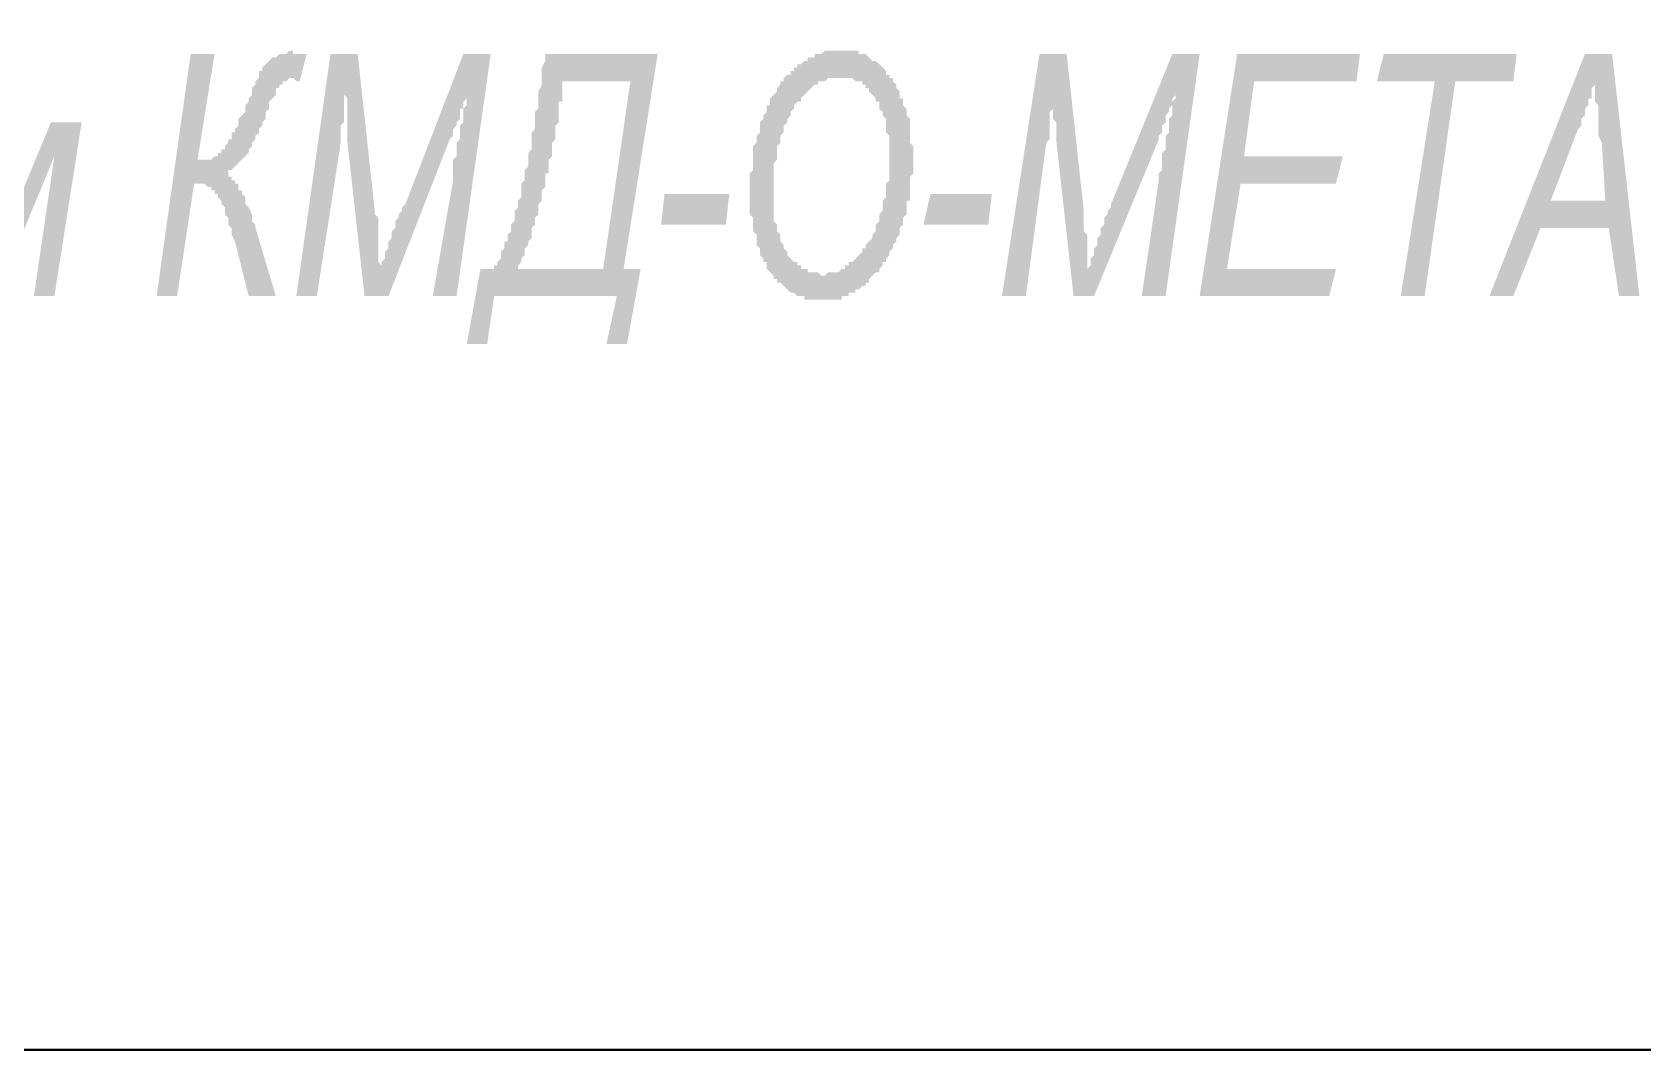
# Model space of a CAD drawing. Header units: millimetres. Extents: x 1372 to 666090, y 1285 to 31551.
# Drawn here: x 510737 to 512708, y 2747 to 3992 of the extents above; entities that cross this region are included whole.
import ezdxf

# ---------------------------------------------------------------- set-up
doc = ezdxf.new("R2010")
doc.units = ezdxf.units.MM
doc.layers.add('PDF _2D-чертеж - Общий_Ном._пера__21', color=7, linetype='Continuous')
doc.layers.add('PDF _75-АЗ Штамп', color=7, linetype='Continuous')

msp = doc.modelspace()

# ---------------------------------------------------------------- hatches: boundary and pattern name
at = {"layer": 'PDF _75-АЗ Штамп', "transparency": 33554559}
for points in [[(510931, 3965.4), (510960.2, 3965.4), (510939.4, 3836.1), (510943.6, 3836.1), (510947.7, 3836.1), (510947.7, 3836.1), (510951.9, 3836.1), (510956.1, 3836.1), (510956.1, 3836.1), (510960.2, 3840.2), (510960.2, 3840.2), (510964.4, 3840.2), (510964.4, 3844.4), (510968.6, 3844.4), (510968.6, 3848.6), (510972.8, 3848.6), (510972.8, 3852.7), (510976.9, 3856.9), (510976.9, 3861.1), (510981.1, 3861.1), (510981.1, 3865.3), (510981.1, 3869.4), (510985.3, 3869.4), (510985.3, 3873.6), (510989.4, 3877.8), (510989.4, 3881.9), (510989.4, 3886.1), (510993.6, 3890.3), (510993.6, 3890.3), (510997.8, 3894.5), (510997.8, 3898.6), (510997.8, 3902.8), (511002, 3907), (511002, 3911.1), (511006.1, 3915.3), (511006.1, 3919.5), (511006.1, 3923.7), (511010.3, 3927.8), (511010.3, 3932), (511014.5, 3936.2), (511014.5, 3936.2), (511014.5, 3940.3), (511014.5, 3944.5), (511018.6, 3944.5), (511018.6, 3948.7), (511018.6, 3948.7), (511018.6, 3948.7), (511022.8, 3952.9), (511027, 3957), (511027, 3957), (511031.1, 3961.2), (511031.1, 3961.2), (511035.3, 3961.2), (511035.3, 3961.2), (511039.5, 3965.4), (511039.5, 3965.4), (511043.7, 3965.4), (511047.8, 3965.4), (511047.8, 3965.4), (511052, 3969.5), (511056.2, 3969.5), (511056.2, 3969.5), (511056.2, 3965.4), (511060.3, 3965.4), (511064.5, 3965.4), (511068.7, 3965.4), (511072.9, 3965.4), (511064.5, 3932), (511064.5, 3932), (511060.3, 3932), (511056.2, 3936.2), (511056.2, 3936.2), (511052, 3936.2), (511052, 3936.2), (511047.8, 3932), (511043.7, 3932), (511043.7, 3927.8), (511039.5, 3927.8), (511039.5, 3927.8), (511039.5, 3923.7), (511035.3, 3923.7), (511035.3, 3919.5), (511035.3, 3915.3), (511031.1, 3911.1), (511031.1, 3911.1), (511027, 3907), (511027, 3902.8), (511027, 3898.6), (511022.8, 3894.5), (511022.8, 3886.1), (511018.6, 3881.9), (511018.6, 3877.8), (511014.5, 3873.6), (511014.5, 3869.4), (511010.3, 3865.3), (511010.3, 3865.3), (511010.3, 3861.1), (511006.1, 3856.9), (511006.1, 3852.7), (511006.1, 3852.7), (511002, 3848.6), (511002, 3844.4), (511002, 3844.4), (510997.8, 3840.2), (510997.8, 3840.2), (510993.6, 3836.1), (510993.6, 3836.1), (510989.4, 3831.9), (510989.4, 3831.9), (510985.3, 3827.7), (510985.3, 3827.7), (510981.1, 3823.5), (510976.9, 3823.5), (510976.9, 3819.4), (510972.8, 3819.4), (510972.8, 3819.4), (510976.9, 3819.4), (510976.9, 3819.4), (510976.9, 3815.2), (510981.1, 3815.2), (510981.1, 3811), (510985.3, 3811), (510985.3, 3806.9), (510989.4, 3806.9), (510989.4, 3802.7), (510989.4, 3798.5), (510993.6, 3798.5), (510993.6, 3794.3), (510997.8, 3790.2), (510997.8, 3786), (510997.8, 3781.8), (511002, 3777.7), (511002, 3777.7), (511006.1, 3769.3), (511006.1, 3765.2), (511006.1, 3761), (511010.3, 3756.8), (511010.3, 3752.6), (511010.3, 3752.6), (511035.3, 3669.2), (511002, 3669.2), (510985.3, 3736), (510981.1, 3744.3), (510981.1, 3748.5), (510981.1, 3752.6), (510976.9, 3756.8), (510976.9, 3761), (510976.9, 3765.2), (510972.8, 3769.3), (510972.8, 3773.5), (510972.8, 3777.7), (510968.6, 3781.8), (510968.6, 3781.8), (510968.6, 3786), (510964.4, 3790.2), (510964.4, 3790.2), (510964.4, 3794.3), (510964.4, 3794.3), (510960.2, 3794.3), (510960.2, 3798.5), (510956.1, 3798.5), (510956.1, 3802.7), (510951.9, 3802.7), (510947.7, 3806.9), (510947.7, 3806.9), (510943.6, 3806.9), (510939.4, 3806.9), (510935.2, 3806.9), (510935.2, 3806.9), (510914.4, 3669.2), (510889.3, 3669.2)], [(511060.3, 3669.2), (511102.1, 3965.4), (511135.4, 3965.4), (511156.3, 3773.5), (511156.3, 3769.3), (511160.5, 3765.2), (511160.5, 3761), (511160.5, 3756.8), (511160.5, 3752.6), (511160.5, 3748.5), (511160.5, 3744.3), (511160.5, 3740.1), (511160.5, 3736), (511160.5, 3731.8), (511160.5, 3727.6), (511160.5, 3723.4), (511160.5, 3719.3), (511160.5, 3715.1), (511160.5, 3710.9), (511164.6, 3706.8), (511164.6, 3702.6), (511164.6, 3698.4), (511164.6, 3702.6), (511164.6, 3706.8), (511164.6, 3706.8), (511164.6, 3710.9), (511168.8, 3715.1), (511168.8, 3719.3), (511168.8, 3719.3), (511168.8, 3723.4), (511173, 3727.6), (511173, 3731.8), (511173, 3736), (511177.1, 3740.1), (511177.1, 3744.3), (511177.1, 3748.5), (511181.3, 3752.6), (511181.3, 3756.8), (511181.3, 3761), (511185.5, 3765.2), (511185.5, 3769.3), (511189.7, 3773.5), (511189.7, 3777.7), (511193.8, 3781.8), (511193.8, 3781.8), (511264.7, 3965.4), (511298.1, 3965.4), (511256.4, 3669.2), (511227.2, 3669.2), (511252.2, 3811), (511252.2, 3815.2), (511252.2, 3819.4), (511252.2, 3823.5), (511252.2, 3827.7), (511252.2, 3831.9), (511252.2, 3836.1), (511256.4, 3840.2), (511256.4, 3840.2), (511256.4, 3844.4), (511256.4, 3848.6), (511256.4, 3852.7), (511256.4, 3856.9), (511260.6, 3861.1), (511260.6, 3865.3), (511260.6, 3869.4), (511260.6, 3873.6), (511260.6, 3877.8), (511264.7, 3881.9), (511264.7, 3886.1), (511264.7, 3890.3), (511264.7, 3894.5), (511264.7, 3898.6), (511268.9, 3902.8), (511268.9, 3907), (511268.9, 3911.1), (511268.9, 3915.3), (511268.9, 3919.5), (511273.1, 3923.7), (511273.1, 3923.7), (511268.9, 3919.5), (511268.9, 3919.5), (511268.9, 3915.3), (511268.9, 3911.1), (511264.7, 3907), (511264.7, 3902.8), (511264.7, 3898.6), (511260.6, 3898.6), (511260.6, 3894.5), (511260.6, 3890.3), (511260.6, 3886.1), (511256.4, 3881.9), (511256.4, 3877.8), (511252.2, 3873.6), (511252.2, 3869.4), (511252.2, 3865.3), (511248, 3861.1), (511173, 3669.2), (511143.8, 3669.2), (511122.9, 3856.9), (511122.9, 3861.1), (511122.9, 3865.3), (511122.9, 3869.4), (511122.9, 3873.6), (511122.9, 3877.8), (511122.9, 3881.9), (511122.9, 3886.1), (511122.9, 3890.3), (511122.9, 3894.5), (511122.9, 3898.6), (511122.9, 3902.8), (511122.9, 3907), (511122.9, 3911.1), (511118.7, 3915.3), (511118.7, 3919.5), (511118.7, 3915.3), (511118.7, 3911.1), (511118.7, 3907), (511118.7, 3898.6), (511118.7, 3894.5), (511118.7, 3890.3), (511118.7, 3886.1), (511118.7, 3881.9), (511114.6, 3877.8), (511114.6, 3873.6), (511114.6, 3869.4), (511114.6, 3869.4), (511114.6, 3865.3), (511114.6, 3861.1), (511114.6, 3856.9), (511114.6, 3856.9), (511085.4, 3669.2)], [(511923.8, 3669.2), (511969.7, 3965.4), (512003, 3965.4), (512023.9, 3773.5), (512023.9, 3769.3), (512023.9, 3765.2), (512023.9, 3761), (512023.9, 3756.8), (512023.9, 3752.6), (512023.9, 3748.5), (512028.1, 3744.3), (512028.1, 3740.1), (512028.1, 3736), (512028.1, 3731.8), (512028.1, 3727.6), (512028.1, 3723.4), (512028.1, 3719.3), (512028.1, 3715.1), (512028.1, 3710.9), (512028.1, 3706.8), (512028.1, 3702.6), (512028.1, 3698.4), (512028.1, 3702.6), (512032.2, 3706.8), (512032.2, 3706.8), (512032.2, 3710.9), (512032.2, 3715.1), (512036.4, 3719.3), (512036.4, 3719.3), (512036.4, 3723.4), (512036.4, 3727.6), (512040.6, 3731.8), (512040.6, 3736), (512040.6, 3740.1), (512044.7, 3744.3), (512044.7, 3748.5), (512044.7, 3752.6), (512048.9, 3756.8), (512048.9, 3761), (512048.9, 3765.2), (512053.1, 3769.3), (512053.1, 3773.5), (512057.3, 3777.7), (512057.3, 3781.8), (512057.3, 3781.8), (512132.3, 3965.4), (512165.7, 3965.4), (512124, 3669.2), (512094.8, 3669.2), (512115.7, 3811), (512115.7, 3815.2), (512115.7, 3819.4), (512119.8, 3823.5), (512119.8, 3827.7), (512119.8, 3831.9), (512119.8, 3836.1), (512119.8, 3840.2), (512119.8, 3840.2), (512119.8, 3844.4), (512124, 3848.6), (512124, 3852.7), (512124, 3856.9), (512124, 3861.1), (512124, 3865.3), (512128.2, 3869.4), (512128.2, 3873.6), (512128.2, 3877.8), (512128.2, 3881.9), (512128.2, 3886.1), (512132.3, 3890.3), (512132.3, 3894.5), (512132.3, 3898.6), (512132.3, 3902.8), (512132.3, 3907), (512136.5, 3911.1), (512136.5, 3915.3), (512136.5, 3919.5), (512136.5, 3923.7), (512136.5, 3923.7), (512136.5, 3919.5), (512136.5, 3919.5), (512136.5, 3915.3), (512132.3, 3911.1), (512132.3, 3907), (512132.3, 3902.8), (512128.2, 3898.6), (512128.2, 3898.6), (512128.2, 3894.5), (512124, 3890.3), (512124, 3886.1), (512124, 3881.9), (512119.8, 3877.8), (512119.8, 3873.6), (512119.8, 3869.4), (512115.7, 3865.3), (512115.7, 3861.1), (512036.4, 3669.2), (512011.4, 3669.2), (511990.5, 3856.9), (511990.5, 3861.1), (511990.5, 3865.3), (511990.5, 3869.4), (511990.5, 3873.6), (511990.5, 3877.8), (511990.5, 3881.9), (511986.3, 3886.1), (511986.3, 3890.3), (511986.3, 3894.5), (511986.3, 3898.6), (511986.3, 3902.8), (511986.3, 3907), (511986.3, 3911.1), (511986.3, 3915.3), (511986.3, 3919.5), (511986.3, 3915.3), (511986.3, 3911.1), (511986.3, 3907), (511986.3, 3898.6), (511982.2, 3894.5), (511982.2, 3890.3), (511982.2, 3886.1), (511982.2, 3881.9), (511982.2, 3877.8), (511982.2, 3873.6), (511982.2, 3869.4), (511982.2, 3869.4), (511982.2, 3865.3), (511982.2, 3861.1), (511978, 3856.9), (511978, 3856.9), (511953, 3669.2)], [(512165.7, 3669.2), (512211.6, 3965.4), (512361.8, 3965.4), (512357.6, 3932), (512232.4, 3932), (512219.9, 3840.2), (512340.9, 3840.2), (512332.6, 3806.9), (512215.8, 3806.9), (512199.1, 3702.6), (512332.6, 3702.6), (512324.2, 3669.2)], [(512411.8, 3669.2), (512453.5, 3932), (512382.6, 3932), (512391, 3965.4), (512553.6, 3965.4), (512549.5, 3932), (512478.5, 3932), (512441, 3669.2)], [(510634.9, 3881.9), (510676.6, 3881.9), (510689.1, 3710.9), (510760, 3881.9), (510797.6, 3881.9), (510764.2, 3669.2), (510739.2, 3669.2), (510764.2, 3840.2), (510693.3, 3669.2), (510672.4, 3669.2), (510655.7, 3848.6), (510630.7, 3669.2), (510605.7, 3669.2)]]:
    msp.add_hatch(color=256, dxfattribs=at).paths.add_polyline_path(points)
h = msp.add_hatch(color=256, dxfattribs=at)
h.paths.add_polyline_path([(511364.8, 3965.4), (511502.5, 3965.4), (511460.8, 3702.6), (511481.6, 3702.6), (511465, 3610.8), (511439.9, 3610.8), (511452.4, 3669.2), (511302.3, 3669.2), (511293.9, 3610.8), (511268.9, 3610.8), (511285.6, 3702.6), (511302.3, 3702.6), (511302.3, 3702.6), (511302.3, 3706.8), (511306.4, 3706.8), (511306.4, 3710.9), (511306.4, 3710.9), (511306.4, 3710.9), (511310.6, 3715.1), (511310.6, 3715.1), (511310.6, 3719.3), (511310.6, 3723.4), (511310.6, 3723.4), (511314.8, 3727.6), (511314.8, 3727.6), (511314.8, 3731.8), (511314.8, 3736), (511319, 3736), (511319, 3740.1), (511319, 3740.1), (511319, 3744.3), (511323.1, 3748.5), (511323.1, 3752.6), (511323.1, 3752.6), (511323.1, 3756.8), (511327.3, 3761), (511327.3, 3765.2), (511327.3, 3765.2), (511327.3, 3769.3), (511327.3, 3773.5), (511331.5, 3777.7), (511331.5, 3781.8), (511331.5, 3781.8), (511331.5, 3786), (511335.6, 3790.2), (511335.6, 3794.3), (511335.6, 3798.5), (511335.6, 3802.7), (511335.6, 3806.9), (511339.8, 3811), (511339.8, 3815.2), (511339.8, 3819.4), (511339.8, 3823.5), (511344, 3827.7), (511344, 3831.9), (511344, 3836.1), (511344, 3840.2), (511344, 3844.4), (511348.2, 3848.6), (511348.2, 3852.7), (511348.2, 3861.1), (511348.2, 3865.3), (511348.2, 3869.4), (511352.3, 3873.6), (511352.3, 3877.8), (511352.3, 3886.1), (511352.3, 3890.3), (511352.3, 3894.5), (511356.5, 3898.6), (511356.5, 3907), (511356.5, 3911.1), (511356.5, 3915.3), (511356.5, 3919.5), (511360.7, 3927.8), (511360.7, 3932), (511360.7, 3940.3), (511360.7, 3944.5), (511360.7, 3948.7), (511364.8, 3957), (511364.8, 3961.2), (511364.8, 3965.4)], flags=0)
h.paths.add_polyline_path([(511385.7, 3932), (511385.7, 3927.8), (511385.7, 3927.8), (511385.7, 3923.7), (511385.7, 3919.5), (511385.7, 3919.5), (511385.7, 3915.3), (511385.7, 3911.1), (511385.7, 3907), (511381.5, 3907), (511381.5, 3902.8), (511381.5, 3898.6), (511381.5, 3894.5), (511381.5, 3890.3), (511381.5, 3886.1), (511381.5, 3881.9), (511377.4, 3877.8), (511377.4, 3873.6), (511377.4, 3869.4), (511377.4, 3865.3), (511377.4, 3861.1), (511373.2, 3856.9), (511373.2, 3852.7), (511373.2, 3844.4), (511373.2, 3840.2), (511369, 3836.1), (511369, 3831.9), (511369, 3823.5), (511369, 3819.4), (511364.8, 3819.4), (511364.8, 3815.2), (511364.8, 3806.9), (511364.8, 3802.7), (511360.7, 3798.5), (511360.7, 3794.3), (511360.7, 3790.2), (511360.7, 3786), (511356.5, 3781.8), (511356.5, 3777.7), (511356.5, 3773.5), (511356.5, 3769.3), (511352.3, 3765.2), (511352.3, 3761), (511352.3, 3756.8), (511348.2, 3752.6), (511348.2, 3748.5), (511348.2, 3744.3), (511348.2, 3740.1), (511344, 3736), (511344, 3731.8), (511344, 3731.8), (511339.8, 3727.6), (511339.8, 3723.4), (511339.8, 3719.3), (511339.8, 3719.3), (511335.6, 3715.1), (511335.6, 3710.9), (511335.6, 3710.9), (511331.5, 3706.8), (511331.5, 3702.6), (511331.5, 3702.6), (511435.8, 3702.6), (511469.1, 3932)], flags=0)
h = msp.add_hatch(color=256, dxfattribs=at)
h.paths.add_polyline_path([(511615.1, 3794.3), (511615.1, 3798.5), (511615.1, 3802.7), (511615.1, 3806.9), (511615.1, 3811), (511615.1, 3815.2), (511615.1, 3819.4), (511619.3, 3823.5), (511619.3, 3827.7), (511619.3, 3831.9), (511619.3, 3836.1), (511619.3, 3840.2), (511619.3, 3844.4), (511619.3, 3848.6), (511619.3, 3852.7), (511623.5, 3856.9), (511623.5, 3861.1), (511623.5, 3865.3), (511623.5, 3865.3), (511627.6, 3869.4), (511627.6, 3873.6), (511627.6, 3877.8), (511627.6, 3881.9), (511631.8, 3886.1), (511631.8, 3890.3), (511631.8, 3890.3), (511636, 3894.5), (511636, 3898.6), (511636, 3902.8), (511640.1, 3902.8), (511640.1, 3907), (511640.1, 3911.1), (511644.3, 3915.3), (511644.3, 3915.3), (511648.5, 3919.5), (511648.5, 3919.5), (511648.5, 3923.7), (511652.7, 3927.8), (511652.7, 3932), (511656.8, 3932), (511656.8, 3936.2), (511661, 3940.3), (511665.2, 3940.3), (511665.2, 3944.5), (511669.3, 3944.5), (511669.3, 3948.7), (511673.5, 3948.7), (511673.5, 3952.9), (511677.7, 3952.9), (511681.9, 3957), (511681.9, 3957), (511686, 3957), (511686, 3961.2), (511690.2, 3961.2), (511694.4, 3961.2), (511694.4, 3965.4), (511698.5, 3965.4), (511698.5, 3965.4), (511702.7, 3965.4), (511706.9, 3969.5), (511706.9, 3969.5), (511711.1, 3969.5), (511715.2, 3969.5), (511715.2, 3969.5), (511719.4, 3969.5), (511723.6, 3969.5), (511727.7, 3969.5), (511727.7, 3969.5), (511727.7, 3969.5), (511731.9, 3969.5), (511736.1, 3969.5), (511736.1, 3969.5), (511740.2, 3969.5), (511744.4, 3969.5), (511748.6, 3969.5), (511748.6, 3965.4), (511752.8, 3965.4), (511756.9, 3965.4), (511756.9, 3965.4), (511761.1, 3961.2), (511761.1, 3961.2), (511765.3, 3957), (511769.4, 3957), (511769.4, 3957), (511773.6, 3952.9), (511773.6, 3952.9), (511777.8, 3948.7), (511777.8, 3948.7), (511782, 3944.5), (511782, 3940.3), (511786.1, 3940.3), (511786.1, 3936.2), (511790.3, 3936.2), (511790.3, 3932), (511794.5, 3927.8), (511794.5, 3923.7), (511794.5, 3923.7), (511798.6, 3919.5), (511798.6, 3915.3), (511798.6, 3911.1), (511802.8, 3911.1), (511802.8, 3907), (511802.8, 3902.8), (511807, 3898.6), (511807, 3894.5), (511807, 3890.3), (511807, 3890.3), (511811.2, 3886.1), (511811.2, 3881.9), (511811.2, 3877.8), (511811.2, 3873.6), (511811.2, 3869.4), (511811.2, 3865.3), (511811.2, 3861.1), (511811.2, 3856.9), (511815.3, 3852.7), (511815.3, 3848.6), (511815.3, 3844.4), (511815.3, 3836.1), (511815.3, 3836.1), (511815.3, 3831.9), (511815.3, 3827.7), (511815.3, 3823.5), (511815.3, 3819.4), (511811.2, 3815.2), (511811.2, 3811), (511811.2, 3806.9), (511811.2, 3802.7), (511811.2, 3798.5), (511811.2, 3794.3), (511811.2, 3790.2), (511811.2, 3786), (511807, 3786), (511807, 3781.8), (511807, 3777.7), (511807, 3773.5), (511807, 3769.3), (511802.8, 3765.2), (511802.8, 3761), (511802.8, 3756.8), (511802.8, 3756.8), (511798.6, 3752.6), (511798.6, 3748.5), (511798.6, 3744.3), (511794.5, 3740.1), (511794.5, 3740.1), (511794.5, 3736), (511790.3, 3731.8), (511790.3, 3727.6), (511786.1, 3723.4), (511786.1, 3723.4), (511786.1, 3719.3), (511782, 3715.1), (511782, 3710.9), (511777.8, 3710.9), (511777.8, 3710.9), (511777.8, 3706.8), (511773.6, 3702.6), (511773.6, 3698.4), (511769.4, 3698.4), (511765.3, 3694.2), (511765.3, 3694.2), (511761.1, 3690.1), (511761.1, 3685.9), (511756.9, 3685.9), (511756.9, 3681.7), (511752.8, 3681.7), (511748.6, 3677.6), (511748.6, 3677.6), (511744.4, 3677.6), (511744.4, 3673.4), (511740.2, 3673.4), (511736.1, 3673.4), (511736.1, 3669.2), (511731.9, 3669.2), (511727.7, 3669.2), (511727.7, 3665), (511723.6, 3665), (511719.4, 3665), (511719.4, 3665), (511715.2, 3665), (511711.1, 3665), (511711.1, 3665), (511706.9, 3665), (511702.7, 3665), (511702.7, 3665), (511698.5, 3665), (511698.5, 3665), (511694.4, 3665), (511690.2, 3665), (511690.2, 3665), (511686, 3665), (511681.9, 3665), (511681.9, 3669.2), (511677.7, 3669.2), (511673.5, 3669.2), (511673.5, 3669.2), (511669.3, 3673.4), (511665.2, 3673.4), (511665.2, 3673.4), (511661, 3677.6), (511661, 3677.6), (511656.8, 3681.7), (511656.8, 3681.7), (511652.7, 3685.9), (511648.5, 3685.9), (511648.5, 3690.1), (511644.3, 3690.1), (511644.3, 3694.2), (511640.1, 3698.4), (511640.1, 3698.4), (511636, 3702.6), (511636, 3706.8), (511636, 3710.9), (511631.8, 3710.9), (511631.8, 3715.1), (511627.6, 3719.3), (511627.6, 3723.4), (511627.6, 3727.6), (511627.6, 3727.6), (511623.5, 3731.8), (511623.5, 3736), (511623.5, 3740.1), (511623.5, 3744.3), (511619.3, 3748.5), (511619.3, 3752.6), (511619.3, 3752.6), (511619.3, 3756.8), (511619.3, 3761), (511619.3, 3765.2), (511615.1, 3769.3), (511615.1, 3773.5), (511615.1, 3777.7), (511615.1, 3781.8), (511615.1, 3786), (511615.1, 3790.2), (511615.1, 3794.3)], flags=0)
h.paths.add_polyline_path([(511644.3, 3790.2), (511644.3, 3786), (511644.3, 3781.8), (511644.3, 3777.7), (511644.3, 3773.5), (511644.3, 3769.3), (511644.3, 3765.2), (511644.3, 3761), (511648.5, 3756.8), (511648.5, 3752.6), (511648.5, 3748.5), (511648.5, 3748.5), (511652.7, 3744.3), (511652.7, 3744.3), (511652.7, 3740.1), (511652.7, 3736), (511656.8, 3731.8), (511656.8, 3727.6), (511656.8, 3727.6), (511661, 3723.4), (511661, 3719.3), (511665.2, 3715.1), (511665.2, 3715.1), (511669.3, 3710.9), (511673.5, 3710.9), (511673.5, 3706.8), (511677.7, 3706.8), (511677.7, 3702.6), (511681.9, 3702.6), (511686, 3702.6), (511686, 3698.4), (511690.2, 3698.4), (511694.4, 3698.4), (511694.4, 3698.4), (511698.5, 3698.4), (511702.7, 3694.2), (511702.7, 3694.2), (511706.9, 3694.2), (511706.9, 3694.2), (511711.1, 3698.4), (511715.2, 3698.4), (511715.2, 3698.4), (511719.4, 3698.4), (511723.6, 3698.4), (511723.6, 3698.4), (511727.7, 3702.6), (511731.9, 3702.6), (511731.9, 3706.8), (511736.1, 3706.8), (511736.1, 3706.8), (511736.1, 3710.9), (511740.2, 3710.9), (511744.4, 3715.1), (511744.4, 3715.1), (511748.6, 3719.3), (511748.6, 3719.3), (511752.8, 3723.4), (511752.8, 3727.6), (511756.9, 3727.6), (511756.9, 3731.8), (511761.1, 3736), (511761.1, 3736), (511765.3, 3740.1), (511765.3, 3744.3), (511765.3, 3744.3), (511769.4, 3748.5), (511769.4, 3752.6), (511769.4, 3756.8), (511773.6, 3761), (511773.6, 3765.2), (511773.6, 3769.3), (511777.8, 3773.5), (511777.8, 3773.5), (511777.8, 3777.7), (511777.8, 3781.8), (511777.8, 3786), (511782, 3790.2), (511782, 3794.3), (511782, 3798.5), (511782, 3802.7), (511782, 3806.9), (511786.1, 3811), (511786.1, 3815.2), (511786.1, 3819.4), (511786.1, 3819.4), (511786.1, 3823.5), (511786.1, 3827.7), (511786.1, 3831.9), (511786.1, 3836.1), (511786.1, 3840.2), (511786.1, 3844.4), (511786.1, 3848.6), (511786.1, 3852.7), (511786.1, 3856.9), (511786.1, 3861.1), (511786.1, 3865.3), (511782, 3869.4), (511782, 3873.6), (511782, 3877.8), (511782, 3881.9), (511782, 3886.1), (511777.8, 3890.3), (511777.8, 3894.5), (511777.8, 3894.5), (511773.6, 3898.6), (511773.6, 3902.8), (511773.6, 3907), (511769.4, 3907), (511769.4, 3911.1), (511765.3, 3915.3), (511765.3, 3915.3), (511761.1, 3919.5), (511761.1, 3923.7), (511756.9, 3923.7), (511756.9, 3927.8), (511752.8, 3927.8), (511752.8, 3932), (511748.6, 3932), (511744.4, 3932), (511744.4, 3932), (511740.2, 3936.2), (511736.1, 3936.2), (511736.1, 3936.2), (511731.9, 3936.2), (511727.7, 3936.2), (511727.7, 3936.2), (511727.7, 3936.2), (511723.6, 3936.2), (511719.4, 3936.2), (511719.4, 3936.2), (511715.2, 3936.2), (511711.1, 3936.2), (511711.1, 3936.2), (511706.9, 3932), (511702.7, 3932), (511702.7, 3932), (511698.5, 3932), (511698.5, 3927.8), (511694.4, 3927.8), (511690.2, 3923.7), (511690.2, 3923.7), (511686, 3919.5), (511686, 3919.5), (511681.9, 3915.3), (511681.9, 3915.3), (511677.7, 3911.1), (511677.7, 3907), (511673.5, 3907), (511669.3, 3902.8), (511669.3, 3898.6), (511669.3, 3898.6), (511665.2, 3894.5), (511665.2, 3890.3), (511665.2, 3890.3), (511661, 3886.1), (511661, 3881.9), (511656.8, 3877.8), (511656.8, 3877.8), (511656.8, 3873.6), (511656.8, 3869.4), (511652.7, 3865.3), (511652.7, 3861.1), (511652.7, 3861.1), (511652.7, 3856.9), (511648.5, 3852.7), (511648.5, 3848.6), (511648.5, 3844.4), (511648.5, 3840.2), (511648.5, 3836.1), (511644.3, 3831.9), (511644.3, 3827.7), (511644.3, 3823.5), (511644.3, 3819.4), (511644.3, 3815.2), (511644.3, 3811), (511644.3, 3806.9), (511644.3, 3802.7), (511644.3, 3798.5), (511644.3, 3794.3), (511644.3, 3790.2)], flags=0)
h = msp.add_hatch(color=256, dxfattribs=at)
h.paths.add_polyline_path([(512520.3, 3669.2), (512637.1, 3965.4), (512670.4, 3965.4), (512703.8, 3669.2), (512678.8, 3669.2), (512666.3, 3752.6), (512582.8, 3752.6), (512549.5, 3669.2)], flags=0)
h.paths.add_polyline_path([(512595.3, 3786), (512662.1, 3786), (512657.9, 3856.9), (512653.7, 3865.3), (512653.7, 3869.4), (512653.7, 3873.6), (512653.7, 3877.8), (512653.7, 3881.9), (512653.7, 3886.1), (512653.7, 3890.3), (512653.7, 3894.5), (512653.7, 3898.6), (512653.7, 3902.8), (512649.6, 3907), (512649.6, 3911.1), (512649.6, 3915.3), (512649.6, 3919.5), (512649.6, 3923.7), (512649.6, 3927.8), (512649.6, 3927.8), (512649.6, 3932), (512649.6, 3927.8), (512649.6, 3927.8), (512645.4, 3923.7), (512645.4, 3919.5), (512645.4, 3915.3), (512645.4, 3911.1), (512641.2, 3911.1), (512641.2, 3907), (512641.2, 3902.8), (512637.1, 3898.6), (512637.1, 3894.5), (512637.1, 3890.3), (512632.9, 3886.1), (512632.9, 3881.9), (512632.9, 3877.8), (512628.7, 3873.6), (512628.7, 3873.6)], flags=0)

# ---------------------------------------------------------------- linework, layer by layer
at = {"layer": 'PDF _2D-чертеж - Общий_Ном._пера__21', "lineweight": 40}
msp.add_lwpolyline([(502246.6, 30865.3), (541355.6, 30865.3), (541355.6, 2747.4), (502246.6, 2747.4)], close=True, dxfattribs=at)
at = {"layer": 'PDF _75-АЗ Штамп', "lineweight": 18, "transparency": 33554559}
for points in [[(511506.7, 3756.8), (511510.8, 3794.3), (511585.9, 3756.8), (511590.1, 3794.3)], [(511827.8, 3756.8), (511836.2, 3794.3), (511907.1, 3756.8), (511911.3, 3794.3)]]:
    msp.add_solid(points, dxfattribs=at)

doc.saveas('drawing.dxf')
